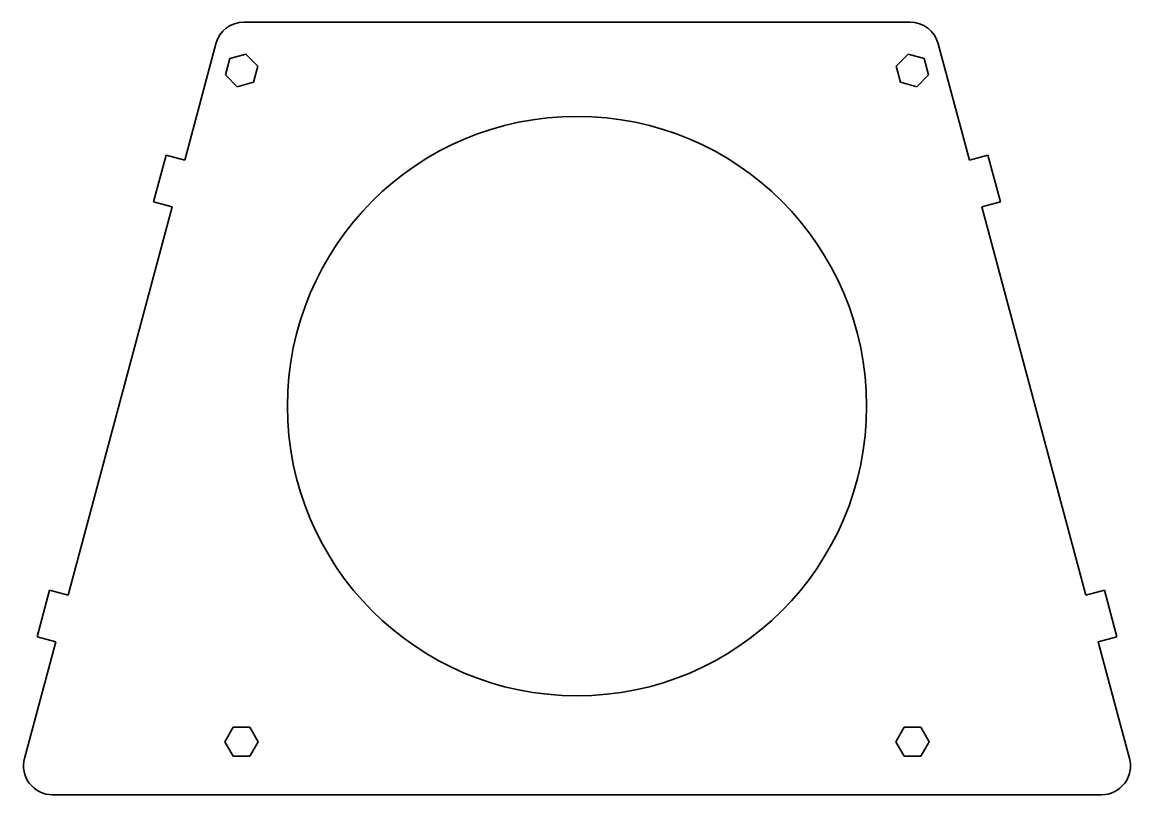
# Model space of a CAD drawing. Header units: inches. Extents: x 0 to 229, y 0 to 160.
import ezdxf

# ---------------------------------------------------------------- set-up
doc = ezdxf.new("R2010")
doc.units = ezdxf.units.IN
doc.header["$MEASUREMENT"] = 0
doc.layers.add('SIMUMAK Visible (ISO)', color=7, linetype='Continuous', lineweight=35)

# ---------------------------------------------------------------- blocks, each defined once
blk = doc.blocks.new('SMB-01-SOPSW-01_Sheet_9_SMB-01-SOPSW-01')
at = {"layer": 'SIMUMAK Visible (ISO)'}
for p, q in [((69.02, 80), (-69.02, 80)), ((-74.82, 75.55), (-81.29, 51.4)), ((81.29, 51.4), (74.82, 75.55)), ((-72.85, 69.1), (-71.95, 72.45)), ((-71.95, 72.45), (-68.6, 73.35)), ((-68.6, 73.35), (-66.15, 70.9)), ((66.15, 70.9), (68.6, 73.35)), ((68.6, 73.35), (71.95, 72.45)), ((71.95, 72.45), (72.85, 69.1)), ((-70.4, 66.65), (-72.85, 69.1)), ((-66.15, 70.9), (-67.05, 67.55)), ((67.05, 67.55), (66.15, 70.9)), ((72.85, 69.1), (70.4, 66.65)), ((-67.05, 67.55), (-70.4, 66.65)), ((70.4, 66.65), (67.05, 67.55)), ((-85.15, 52.44), (-87.74, 42.78)), ((-81.29, 51.4), (-85.15, 52.44)), ((81.29, 51.4), (85.15, 52.44)), ((85.15, 52.44), (87.74, 42.78)), ((-83.88, 41.75), (-105.42, -38.64)), ((-87.74, 42.78), (-83.88, 41.75)), ((87.74, 42.78), (83.88, 41.75)), ((105.42, -38.64), (83.88, 41.75)), ((-109.28, -37.6), (-111.87, -47.26)), ((-105.42, -38.64), (-109.28, -37.6)), ((105.42, -38.64), (109.28, -37.6)), ((109.28, -37.6), (111.87, -47.26)), ((-111.87, -47.26), (-108.01, -48.3)), ((111.87, -47.26), (108.01, -48.3)), ((-108.01, -48.3), (-114.48, -72.45)), ((114.48, -72.45), (108.01, -48.3)), ((-72.96, -69), (-71.23, -66)), ((-71.23, -66), (-67.77, -66)), ((-67.77, -66), (-66.04, -69)), ((66.04, -69), (67.77, -66)), ((67.77, -66), (71.23, -66)), ((71.23, -66), (72.96, -69)), ((-71.23, -72), (-72.96, -69)), ((-66.04, -69), (-67.77, -72)), ((67.77, -72), (66.04, -69)), ((72.96, -69), (71.23, -72)), ((-67.77, -72), (-71.23, -72)), ((71.23, -72), (67.77, -72)), ((-108.68, -80), (108.68, -80))]:
    blk.add_line(p, q, dxfattribs=at)
blk.add_circle((0, 0.5), 60, dxfattribs=at)
at = {"layer": 'SIMUMAK Visible (ISO)', "extrusion": (0, 0, -1)}
for centre, start, end in [((69.02, 74), 15, 90), ((-69.02, 74), 90, 165), ((108.68, -74), 270, 15), ((-108.68, -74), 165, 270)]:
    blk.add_arc(centre, 6, start, end, dxfattribs=at)

msp = doc.modelspace()

# ---------------------------------------------------------------- block references
msp.add_blockref('SMB-01-SOPSW-01_Sheet_9_SMB-01-SOPSW-01', (114.48, 80))

doc.saveas('drawing.dxf')
